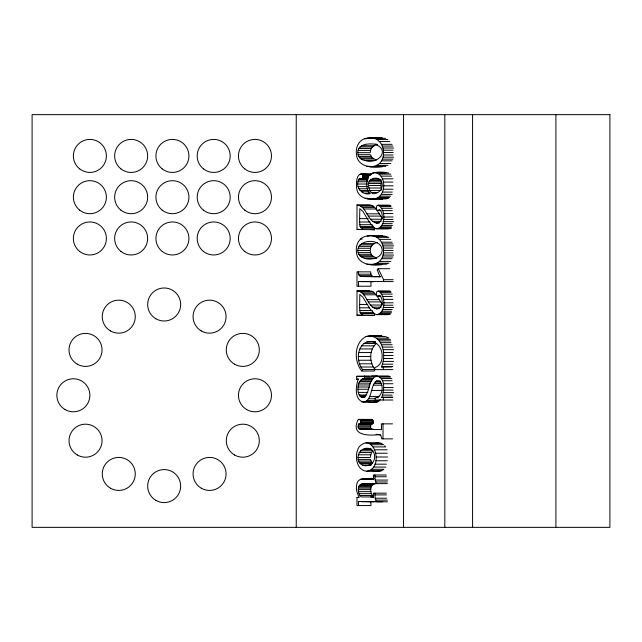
<?xml version="1.0" encoding="UTF-8"?>
<svg xmlns="http://www.w3.org/2000/svg" width="642" height="642" viewBox="0 0 642 642"><rect width="100%" height="100%" fill="white"/><g stroke="black" fill="none" stroke-linecap="round" stroke-linejoin="round"><path stroke-width="0.96" d="M382.383 218.432L376.124 208.987L373.187 206.114L369.399 204.983L356.984 204.983L356.984 229.403L374.599 229.74L374.599 228.046L362.192 228.046L360.892 227.677L360.106 226.578L359.584 222.012L359.809 208.65L362.899 211.411L369.832 222.79L374.784 228.175L376.878 228.833L388.33 228.833M369.399 290.802L356.984 290.802L356.984 315.214L374.599 315.551L374.599 313.858L362.192 313.858L360.892 313.497L360.106 312.397L359.584 307.823L359.809 294.461L362.899 297.23L369.832 308.601L374.784 313.986L376.878 314.652L388.33 314.652M376.878 228.833C386.299 226.754 385.786 209.132 378.178 205.215L376.685 205.946L376.268 209.059L377.263 210.399L380.746 210.568M376.878 314.652C386.299 312.566 385.786 294.951 378.178 291.027L376.685 291.757L376.268 294.871L377.263 296.211L380.746 296.379M392.206 397.358L381.709 397.358C384.261 390.793 385.794 378.282 377.063 376.108C367.657 378.282 370.859 391.829 364.078 397.021C358.581 398.746 357.466 390.801 358.059 387.006C358.067 378.571 365.996 376.469 373.203 378.194M391.837 366.855L381.332 366.855C387.174 355.443 382.455 332.941 366.076 336.512C353.959 342.651 353.686 361.51 361.815 371.028L374.23 371.028L375.008 369.567C369.214 362.2 368.925 349.794 376.421 343.462L364.014 343.462C356.511 349.794 356.808 362.2 362.602 369.567L375.008 369.567M370.073 166.703C390.095 167.401 386.725 133.913 367.184 138.15C359.151 138.897 355.187 147.371 356.519 154.674C357.522 167.129 372.946 168.3 382.48 166.703M370.073 264.584C390.095 265.282 386.725 231.794 367.184 236.031C359.151 236.778 355.187 245.252 356.519 252.555C357.522 265.002 372.946 266.173 382.48 264.584L366.783 264.199M386.476 172.513C379.494 171.871 368.01 170.732 367.031 180.458C366.373 185.016 366.718 190.128 369.848 193.764C361.133 195.658 353.854 184.84 359.809 178.259L361.334 179.054L368.018 179.054M377.014 483.627C369.214 482.752 369.375 493.04 373.564 496.932L361.149 496.932C356.96 493.04 356.8 482.752 364.608 483.627L387.399 483.627M371.469 174.03C367.28 175.194 360.322 171.446 357.851 176.526C356.141 180.161 356.286 184.31 356.671 188.21C357.104 195.08 363.934 199.261 370.33 199.068C385.794 201.724 388.667 175.346 375.016 172.513M368.396 185.482C367.32 178.604 377.729 175.37 381.147 181.084C384.727 187.143 379.302 194.261 372.488 193.707L369.623 190.441L368.396 185.482L380.81 185.482L381.733 189.631M380.81 185.482L381.38 181.943L368.965 181.943M371.517 469.302C382.52 461.125 372.368 432.435 359.038 446.96C355.475 453.027 355.459 461.189 359.392 467.087C361.197 469.374 363.741 471.132 366.726 471.22C372.312 470.337 379.093 473.17 383.932 469.302L371.517 469.302L369.246 470.738L366.726 471.22M392.559 423.856L381.372 423.856L381.525 429.61L360.226 429.41L358.188 427.797L358.509 424.089L371.742 424.314L373.243 423.046L373.235 420.911L371.445 419.403L359.03 419.403L357.955 419.844C350.267 436.327 369.262 435.782 380.321 434.514M374.567 429.61L371.333 428.824L370.594 427.797L370.924 424.089M361.334 179.054L361.911 178.885C363.565 177.714 363.236 174.183 360.964 174.03M375.08 144.273C391.034 150.132 377.737 165.203 364.857 160.42C359.063 159.89 356.109 153.35 358.814 148.479C362.899 142.837 370.907 143.824 376.99 144.273M357.843 250.54C358.124 238.615 381.813 238.11 382.191 250.316C381.605 261.719 358.324 262.249 357.843 250.54L370.249 250.54M370.33 151.905C370.257 147.909 373.869 145.18 377.52 144.546M370.33 249.786C370.257 245.79 373.869 243.061 377.52 242.427M368.508 465.466C353.02 468.475 355.788 445.01 369.776 448.614M370.394 456.574L371.549 452.562L373.01 450.828L360.603 450.828M358.509 424.089L360.443 423.744L360.964 422.059L360.403 420.085L359.03 419.403M371.076 376.244L377.014 375.995L356.687 376.332L356.687 379.262L358.284 378.981C355.66 386.235 354.183 399.589 363.452 402.213C372.922 399.966 369.736 386.412 376.381 381.051L379.47 381.204C384.357 385.842 382.52 396.965 375.129 397.984L375.129 400.014L392.856 400.014M361.815 371.028L362.602 369.567M363.452 402.213C368.781 401.009 376.814 404.966 380.465 399.364M389.67 268.701L378.21 268.701L377.135 269.825L380 276.702L360.627 276.493L359.327 275.691L358.525 274.198L358.212 271.855M377.881 296.379L379.51 295.368C383.812 298.867 383.194 308.802 376.389 308.842C366.839 306.844 366.991 291.893 356.984 290.802M364.014 343.462L366.903 341.937L373.01 341.432M374.045 478.659C368.749 479.261 358.669 476.203 356.848 483.755C355.764 488.297 356.703 493.184 359.215 497.101L356.984 497.494L356.984 505.559L370.956 505.559L370.811 501.498M365.651 465.466C376.677 466.999 378.066 448.196 366.911 448.614M387.415 263.734L385.834 264.247L373.427 264.247M377.881 210.568L379.51 209.557C383.812 213.056 383.194 222.991 376.389 223.031C366.839 221.025 366.991 206.082 356.984 204.983M375.674 443.325L378.242 442.86L381.003 443.325L383.483 444.721L371.076 444.721M381.332 366.855L392.888 366.574M381.709 397.358L392.856 397.133M380.497 235.967L387.206 236.778M380.714 276.742L360.627 276.493M358.621 286.236L358.469 281.493L393.153 281.605M369.888 137.95L382.295 137.95L367.184 138.15M373.203 138.327L385.617 138.327M364.688 138.768L366.598 138.768M376.389 139.475L387.848 139.475M379.262 141.473L389.766 141.473M381.557 144.322L392.061 144.322M361.743 145.726L374.158 145.726M382.455 146.063L392.952 146.063M360.034 146.922L372.448 146.922M383.089 148.013L393.594 148.013M358.814 148.479L371.228 148.479M383.475 150.18L393.024 150.18M358.084 150.388L370.498 150.388M383.603 152.547L393.153 152.547M357.843 152.668L370.249 152.668M358.043 154.706L370.458 154.706L372.111 157.868L376.34 160.059M383.475 154.995L393.024 154.995M358.669 156.439L371.076 156.439M383.097 157.186L393.602 157.186M359.705 157.868L372.111 157.868M361.149 158.975L373.564 158.975M382.471 159.136L392.976 159.136M364.857 160.42L375.361 160.42M381.597 160.837L392.101 160.837M379.358 163.549L390.809 163.549M376.573 165.347L388.033 165.347M366.783 166.326L369.648 166.326M373.427 166.366L385.834 166.366M372.978 172.794L385.393 172.794M377.311 172.923L388.771 172.923M371.036 173.637L372.946 173.637M361.719 174.191L371.261 174.191M379.366 174.142L390.826 174.142M359.881 174.303L371.341 174.303M362.337 174.656L370.932 174.656M362.77 175.459L370.402 175.459M381.123 176.133L391.62 176.133M362.931 176.51L368.66 176.51M362.834 177.601L368.556 177.601M362.449 178.372L368.179 178.372M373.106 178.484L378.836 178.484M360.563 178.853L367.248 178.853M382.447 178.821L392.952 178.821M358.998 178.909L367.641 178.885M370.667 179.672L381.171 179.672M358.364 180.065L367.906 180.065M369.672 180.651L381.131 180.651M357.939 181.758L367.489 181.758M383.314 182.095L392.864 182.095M368.54 183.548L380.955 183.548M357.803 184.013L367.352 184.013M383.603 185.819L393.153 185.819M358.035 186.605L367.585 186.605M368.709 188.018L381.115 188.018M358.734 188.764L367.328 188.764M383.386 189.23L392.928 189.23M359.897 190.473L368.484 190.473M369.623 190.441L381.083 190.441M361.518 191.733L369.158 191.733M382.728 192.086L392.278 192.086M370.956 192.472L377.64 192.472M365.483 193.29L370.257 193.29M381.637 194.39L392.142 194.39M380.112 196.131L390.609 196.131M378.186 197.415L389.646 197.415M365.129 198.274L367.994 198.274M375.915 198.33L388.33 198.33L385.714 198.884L367.649 198.868M370.33 199.068L382.744 199.068L380.056 198.868M378.178 205.215L389.63 205.215M358.99 205.271L371.405 205.271M377.36 205.392L388.811 205.392M379.358 205.552L390.809 205.552M360.78 206.114L373.187 206.114M380.594 206.563L391.09 206.563M362.345 207.422L374.759 207.422M381.757 208.281L392.254 208.281M363.717 208.987L376.124 208.987M377.263 210.399L381.083 210.399M382.712 210.624L392.262 210.624M383.378 213.569L392.928 213.569M366.951 213.834L379.358 213.834M368.323 216.097L380.738 216.097M383.603 216.996L393.153 216.996M359.624 218.633L368.219 218.633M370.514 219.211L381.974 219.211M383.499 219.428L393.048 219.428M372.561 221.338L381.155 221.338M383.194 221.65L393.698 221.65M359.584 222.012L370.089 222.012M374.503 222.605L379.278 222.605M376.389 223.031L379.253 223.031M382.68 223.657L392.23 223.657M359.721 224.708L372.127 224.708L373.299 227.677L374.599 228.046M381.966 225.454L392.471 225.454M360.106 226.578L372.52 226.578M381.051 226.931L391.548 226.931M360.892 227.677L373.299 227.677M379.895 227.99L391.355 227.99M378.499 228.624L390.914 228.624M356.984 229.403L358.894 229.403M369.888 235.831L382.295 235.831M367.184 236.031L369.094 236.031M373.203 236.208L385.617 236.208M376.389 237.347L388.803 237.347M360.331 239.097L362.24 239.097M379.262 239.354L390.721 239.354M381.557 242.195L392.061 242.195M361.743 243.607L374.158 243.607M382.455 243.936L392.952 243.936M360.034 244.803L372.448 244.803M383.089 245.894L393.594 245.894M358.814 246.359L371.228 246.359M383.475 248.053L393.024 248.053M358.084 248.269L370.498 248.269M383.603 250.428L393.153 250.428M358.043 252.587L370.458 252.587L372.111 255.741L376.34 257.94M383.475 252.876L393.024 252.876M358.669 254.32L371.076 254.32M383.097 255.067L393.602 255.067M359.705 255.741L372.111 255.741M361.149 256.856L373.564 256.856M382.471 257.017L392.976 257.017M364.857 258.293L376.316 258.293M381.597 258.718L392.101 258.718M379.358 261.422L390.809 261.422M376.573 263.228L388.988 263.228M358.525 274.198L370.94 274.198L371.742 275.691L373.042 276.493M359.327 275.691L371.742 275.691M378.21 268.701L383.603 279.695L393.153 279.695M361.037 281.661L373.451 281.661L370.883 281.493L371.036 286.236L356.984 286.236L356.984 271.855L370.627 271.855L370.94 274.198M358.99 291.083L371.405 291.083L373.187 291.925L376.124 294.798L382.383 304.244M378.178 291.027L389.63 291.027M379.358 291.364L390.809 291.364M360.78 291.925L373.187 291.925M380.594 292.375L391.09 292.375M362.345 293.242L374.759 293.242M381.757 294.1L392.254 294.1M363.717 294.798L376.124 294.798M378.748 296.131L380.658 296.131M382.712 296.435L392.262 296.435M383.378 299.381L392.928 299.381M366.951 299.653L379.358 299.653M368.323 301.909L380.738 301.909M383.603 302.807L393.153 302.807M359.624 304.444L367.264 304.444M370.514 305.022L381.974 305.022M383.499 305.239L393.048 305.239M372.561 307.149L381.155 307.149M383.194 307.462L393.698 307.462M359.584 307.823L369.134 307.823M374.503 308.417L379.278 308.417M376.389 308.842L378.298 308.842M382.68 309.468L392.23 309.468M359.721 310.519L372.127 310.519M381.966 311.266L391.516 311.266M360.106 312.397L372.52 312.397L373.299 313.497L374.599 313.858M381.051 312.742L391.548 312.742M360.892 313.497L373.299 313.497M379.895 313.802L390.4 313.802M378.499 314.436L389.959 314.436M356.984 315.214L362.714 315.214M369.591 335.902L381.998 335.902L367.786 336.055M366.076 336.512L367.986 336.512M373.122 336.456L385.529 336.456M376.429 338.101L388.843 338.101M377.953 339.361L390.36 339.361M379.318 340.894L390.777 340.894M370.145 341.432L375.409 341.913M366.903 341.937L375.498 341.937M380.537 342.692L391.034 342.692M381.597 344.754L392.101 344.754M361.623 345.845L374.037 345.845M382.471 347.097L392.976 347.097M359.809 348.927L372.224 348.927M383.097 349.665L393.602 349.665M383.475 352.45L393.024 352.45M358.693 352.554L371.108 352.554M383.603 355.467L393.153 355.467M358.324 356.543L370.739 356.543M383.459 358.509L393.008 358.509M358.605 360.25L371.012 360.25M383.033 361.414L393.538 361.414M359.44 363.813L371.854 363.813M382.327 364.199L392.832 364.199M360.788 366.999L373.195 366.999M392.888 369.623L374.719 369.623L374.719 367.593C385.898 364.327 383.755 345.187 373.5 341.913M377.063 376.108L388.514 376.108M356.687 376.332L369.102 376.332M378.547 376.356L390.007 376.356M375.072 376.501L386.532 376.501M380.032 377.119L390.537 377.119M363.099 378.507L373.604 378.507M381.412 378.555L391.909 378.555M361.775 379.165L372.272 379.165M356.687 379.262L358.597 379.262M360.627 380.168L372.087 380.168M382.56 380.73L392.11 380.73M376.381 381.051L380.2 381.051M359.664 381.517L371.116 381.517M375.201 382.022L380.931 382.022M358.91 383.146L370.37 383.146M374.214 383.459L381.854 383.459M383.346 383.731L392.888 383.731M358.38 384.967L369.84 384.967M373.419 385.184L382.006 385.184M358.059 387.006L369.519 387.006M383.603 387.551L393.153 387.551M357.955 389.245L368.452 389.245M383.491 390.087L393.04 390.087M371.67 390.424L382.175 390.424M358.26 392.398L367.81 392.398M383.154 392.623L393.658 392.623M359.175 394.99L366.815 394.99M382.592 395.103L392.134 395.103M359.865 396.026L365.595 396.026M369.591 396.571L379.133 396.571M360.668 396.772L365.442 396.772M361.574 397.213L364.439 397.213M362.602 397.358L364.512 397.358M376.541 397.695L378.443 397.695M368.508 398.754L375.193 398.754M367.136 400.576L379.542 400.576M361.494 401.812L377.881 401.804M359.785 419.571L372.191 419.571M360.403 420.085L372.817 420.085M360.82 420.911L373.235 420.911M360.964 422.059L373.371 422.059M360.836 423.046L373.243 423.046M360.443 423.744L372.858 423.744M359.327 424.314L371.742 424.314M358.027 425.044L370.442 425.044M357.915 426.288L370.33 426.288M358.188 427.797L370.594 427.797M358.918 428.824L371.333 428.824M360.226 429.41L372.641 429.41M392.559 438.855L381.781 438.855L380.818 435.364L378.098 434.514M365.836 442.86L378.242 442.86M368.596 443.325L381.003 443.325M373.195 446.92L385.609 446.92L384.55 445.821M364.608 448.854L370.338 448.854M369.961 449.135L371.87 449.135M362.449 449.569L371.044 449.569M374.792 449.793L387.206 449.793M359.143 452.562L371.549 452.562M375.827 453.236L387.278 453.236M358.196 454.801L370.603 454.801M376.164 457.016L387.624 457.016M357.875 457.465L370.29 457.465M358.019 459.383L370.426 459.383L372.52 463.5L360.106 463.5M375.851 460.747L387.311 460.747M358.437 461.028L370.843 461.028M359.135 462.401L371.541 462.401M374.904 464.174L386.364 464.174M369.134 464.936L371.044 464.936M362.61 464.977L371.204 464.977M373.443 467.087L385.858 467.087M369.246 470.738L381.653 470.738M386.396 475L373.419 475L373.532 478.892L371.108 478.659M374.944 475L374.944 476.749L386.396 476.749M362.433 478.804L373.885 478.804M360.692 479.213L373.106 479.213M374.944 476.749L375.201 480.072L387.616 480.072M375.201 480.072L375.947 481.99L387.399 481.99M361.775 483.964L374.182 483.964M359.809 484.975L372.224 484.975M359.143 485.793L371.558 485.793M358.669 486.837L371.076 486.837M358.38 488.105L370.795 488.105M358.284 489.597L370.699 489.597M358.493 491.66L370.899 491.66M386.396 493.152L373.419 493.152L373.532 497.213L370.707 496.932M359.103 493.658L371.517 493.658M374.944 493.152L374.944 494.902L386.396 494.902M360.026 495.496L372.44 495.496M356.984 497.494L358.894 497.494M374.944 494.902L375.201 498.224L386.661 498.224M375.201 498.224L375.947 500.142L387.399 500.142M358.549 505.559L358.397 501.498L362.216 501.498M358.397 501.498L374.302 501.723M387.399 501.779L375.947 501.779L375.947 500.142M361.895 501.723L382.736 501.755M371.132 229.515L374.599 229.74M376.084 434.337L378.467 434.514M377.327 470.899L379.141 471.22M373.901 401.812L375.867 402.213M386.356 336.865L388.009 337.692M370.322 251.223L370.458 252.587M555.908 114.645L555.908 527.355M472.584 114.645L472.584 527.355M444.818 114.645L444.818 527.355M403.545 114.645L403.545 527.355M383.603 279.695L383.603 281.605M383.346 366.574L383.346 369.623M383.306 397.133L383.306 400.014M383.009 423.856L383.009 438.855M375.947 481.99L375.947 483.627M364.608 375.995L364.608 378.194M362.192 228.046L362.192 229.74M362.192 313.858L362.192 315.551M296.235 114.645L296.235 527.355M609.9 114.645L32.1 114.645L32.1 527.355L609.9 527.355L609.9 114.645M246.713 409.588A16.507 16.507 0 0 0 271.478 395.287A16.507 16.507 0 0 0 246.713 380.995A16.507 16.507 0 0 0 246.713 409.588M234.547 454.985A16.507 16.507 0 0 0 259.312 440.685A16.507 16.507 0 0 0 234.547 426.392A16.507 16.507 0 0 0 234.547 454.985M201.315 488.217A16.507 16.507 0 0 0 226.072 473.924A16.507 16.507 0 0 0 201.315 459.624A16.507 16.507 0 0 0 201.315 488.217M155.918 500.383A16.507 16.507 0 0 0 180.675 486.082A16.507 16.507 0 0 0 155.918 471.79A16.507 16.507 0 0 0 155.918 500.383M110.512 488.217A16.507 16.507 0 0 0 135.277 473.924A16.507 16.507 0 0 0 110.512 459.624A16.507 16.507 0 0 0 110.512 488.217M77.281 454.985A16.507 16.507 0 0 0 102.046 440.685A16.507 16.507 0 0 0 77.281 426.392A16.507 16.507 0 0 0 77.281 454.985M65.115 409.588A16.507 16.507 0 0 0 89.88 395.287A16.507 16.507 0 0 0 65.115 380.995A16.507 16.507 0 0 0 65.115 409.588M77.281 364.191A16.507 16.507 0 0 0 102.046 349.89A16.507 16.507 0 0 0 77.281 335.589A16.507 16.507 0 0 0 77.281 364.191M110.512 330.951A16.507 16.507 0 0 0 135.277 316.658A16.507 16.507 0 0 0 110.512 302.358A16.507 16.507 0 0 0 110.512 330.951M155.918 318.785A16.507 16.507 0 0 0 180.675 304.493A16.507 16.507 0 0 0 155.918 290.192A16.507 16.507 0 0 0 155.918 318.785M201.315 330.951A16.507 16.507 0 0 0 226.072 316.658A16.507 16.507 0 0 0 201.315 302.358A16.507 16.507 0 0 0 201.315 330.951M234.547 364.191A16.507 16.507 0 0 0 259.312 349.89A16.507 16.507 0 0 0 234.547 335.589A16.507 16.507 0 0 0 234.547 364.191M244.762 168.894A16.507 16.507 0 0 0 271.309 158.261A16.507 16.507 0 0 0 248.831 140.59A16.507 16.507 0 0 0 244.762 168.894M203.49 168.894A16.507 16.507 0 0 0 230.037 158.261A16.507 16.507 0 0 0 207.559 140.59A16.507 16.507 0 0 0 203.49 168.894M162.217 168.894A16.507 16.507 0 0 0 188.764 158.261A16.507 16.507 0 0 0 166.286 140.59A16.507 16.507 0 0 0 162.217 168.894M120.953 168.894A16.507 16.507 0 0 0 147.491 158.261A16.507 16.507 0 0 0 125.013 140.59A16.507 16.507 0 0 0 120.953 168.894M79.68 168.894A16.507 16.507 0 0 0 106.219 158.261A16.507 16.507 0 0 0 83.741 140.59A16.507 16.507 0 0 0 79.68 168.894M244.762 210.167A16.507 16.507 0 0 0 271.309 199.534A16.507 16.507 0 0 0 248.831 181.863A16.507 16.507 0 0 0 244.762 210.167M203.49 210.167A16.507 16.507 0 0 0 230.037 199.534A16.507 16.507 0 0 0 207.559 181.863A16.507 16.507 0 0 0 203.49 210.167M162.217 210.167A16.507 16.507 0 0 0 188.764 199.534A16.507 16.507 0 0 0 166.286 181.863A16.507 16.507 0 0 0 162.217 210.167M120.953 210.167A16.507 16.507 0 0 0 147.491 199.534A16.507 16.507 0 0 0 125.013 181.863A16.507 16.507 0 0 0 120.953 210.167M79.68 210.167A16.507 16.507 0 0 0 106.219 199.534A16.507 16.507 0 0 0 83.741 181.863A16.507 16.507 0 0 0 79.68 210.167M244.762 251.439A16.507 16.507 0 0 0 271.309 240.806A16.507 16.507 0 0 0 248.831 223.135A16.507 16.507 0 0 0 244.762 251.439M203.49 251.439A16.507 16.507 0 0 0 230.037 240.806A16.507 16.507 0 0 0 207.559 223.135A16.507 16.507 0 0 0 203.49 251.439M162.217 251.439A16.507 16.507 0 0 0 188.764 240.806A16.507 16.507 0 0 0 166.286 223.135A16.507 16.507 0 0 0 162.217 251.439M120.953 251.439A16.507 16.507 0 0 0 147.491 240.806A16.507 16.507 0 0 0 125.013 223.135A16.507 16.507 0 0 0 120.953 251.439M79.68 251.439A16.507 16.507 0 0 0 106.219 240.806A16.507 16.507 0 0 0 83.741 223.135A16.507 16.507 0 0 0 79.68 251.439"/></g></svg>
